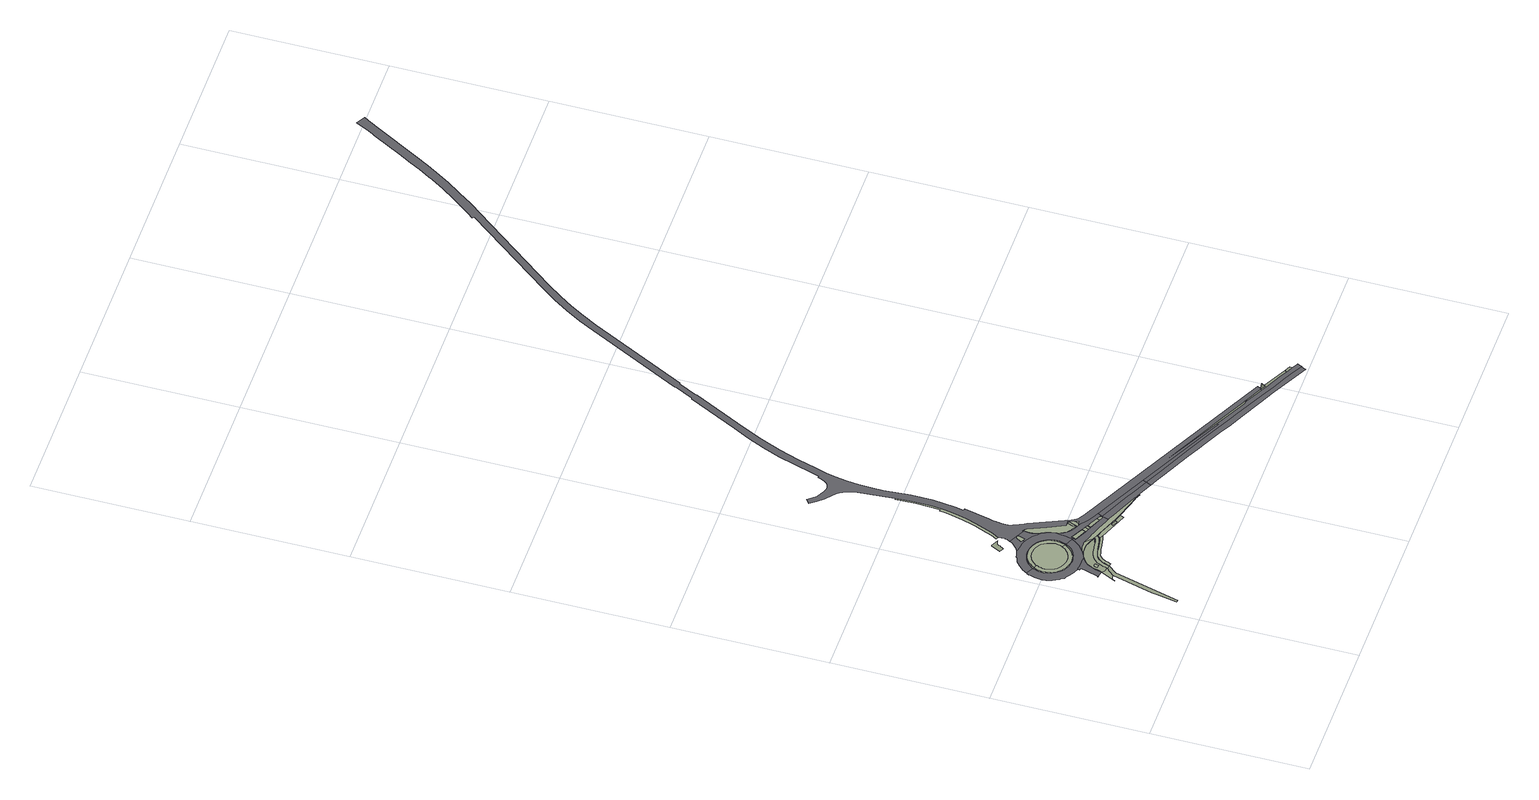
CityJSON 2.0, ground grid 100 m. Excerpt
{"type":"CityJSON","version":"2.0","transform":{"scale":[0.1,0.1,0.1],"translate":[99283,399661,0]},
"CityObjects":{
"road1":{"type":"Road","geometry":[{"type":"MultiSurface","lod":"3","boundaries":[[[0,1,2,3,4,5,6,7,8]]],"semantics":{"surfaces":[{"type":"AuxiliaryTrafficArea","function":"WGD Fietspad (v)","administrator":"Halderberge (G)"}],"values":[0]}}]},
"road2":{"type":"Road","geometry":[{"type":"MultiSurface","lod":"3","boundaries":[[[5,9,10,11,12,13,14,15,16,17,18,19,20,21,22,23,6]]],"semantics":{"surfaces":[{"type":"AuxiliaryTrafficArea","function":"WGD Inrit (v)","administrator":"Halderberge (G)"}],"values":[0]}}]},
"road3":{"type":"Road","geometry":[{"type":"MultiSurface","lod":"3","boundaries":[[[24,25,26,27,28,29,30,31,32,33,34,35,36,37,38,39,40,41,42,43,44,45,46,47,48,49,50,51,52,53,54,55]]],"semantics":{"surfaces":[{"type":"TrafficArea","roadType":"Roundabout","function":"Rijstrook, Rijbaan Lokale weg (v)","administrator":"Noord-Brabant (P)"}],"values":[0]}}]},
"road4":{"type":"Road","geometry":[{"type":"MultiSurface","lod":"3","boundaries":[[[56,57,58,59]]],"semantics":{"surfaces":[{"type":"AuxiliaryTrafficArea","function":"Bordes, Tussenberm, Berm (v)","administrator":"Noord-Brabant (P)"}],"values":[0]}}]},
"road5":{"type":"Road","geometry":[{"type":"MultiSurface","lod":"3","boundaries":[[[60,61,62,63,64,65,66,67,68,69,70,71,72,73,74,75,76,77,78,79,80,81,82,83,84,85,86,87,88,89,90,91,92,93,94,95,96,97,98,99,100,101,102,103,104,105,106,107,108,109,55,54,53,52,51,50,49,48,110,111,112,113,114,115,116,117,118,119,120,121,122,123,124,125,126,127,128,129,130,131,132,133,134,135,136]]],"semantics":{"surfaces":[{"type":"TrafficArea","roadType":"Roundabout","function":"Rijstrook, Rijbaan Regionale weg (v)","administrator":"Noord-Brabant (P)"}],"values":[0]}}]},
"road6":{"type":"Road","geometry":[{"type":"MultiSurface","lod":"3","boundaries":[[[137,138,139,140,141,142,143,144,145,146,147,148,149,150,151,152,153,154,155,156,157,158,159,160,161,162,94,93,92,91,90,89,88,87,86,85,84,83,82,81,80,79,78,77,76,75,74,73,72,71,70,69,68,67,66,65,64,63,62,61,60,136,163]]],"semantics":{"surfaces":[{"type":"AuxiliaryTrafficArea","function":"Band, Rijbaan Regionale weg (v)","administrator":"Noord-Brabant (P)"}],"values":[0]}}]},
"road7":{"type":"Road","geometry":[{"type":"MultiSurface","lod":"3","boundaries":[[[164,165,166,167,168,169,170,171,172,173,174,175,176,177,178,179,180,181,182,183,184,185,186,187,188,189,190,191,192,193,162,161,160,159,158,157,156,155,154,153,152,151,150,149,148,147,146,145,144,143,142,141,140,139,138,137,163,194,195]]],"semantics":{"surfaces":[{"type":"AuxiliaryTrafficArea","function":"Rammelstrook, Rijbaan Regionale weg (v)","administrator":"Noord-Brabant (P)"}],"values":[0]}}]},
"road8":{"type":"Road","geometry":[{"type":"MultiSurface","lod":"3","boundaries":[[[192,191,190,189,188,187,186,185,184,183,182,181,180,179,178,177,176,175,174,173,172,171,170,169,168,167,166,165,164,195,194,196,197,198,199,200,201,202,203,204,205,206,207,208,209,210,211,212,213,214,215,216,217,218,219,220,221,222,223,224,193]]],"semantics":{"surfaces":[{"type":"AuxiliaryTrafficArea","function":"Band, Middenberm, Berm (v)","administrator":"Noord-Brabant (P)"}],"values":[0]}}]},
"road9":{"type":"Road","geometry":[{"type":"MultiSurface","lod":"3","boundaries":[[[225,226,227,228,229,230,231,232,233,234,235,236,237,238,239,240,241,242,243,244,245,246,247,248,249,250,251,252,253,254,255,256,257,258,259,260,261,262,263,264,265,266,267,268,269,270,271,272,273,274,275,276,277,278,279,280]]],"semantics":{"surfaces":[{"type":"AuxiliaryTrafficArea","function":"Gras- en Kruidachtigen, Middenberm, Berm (v)","administrator":"Noord-Brabant (P)"}],"values":[0]}}]},
"road10":{"type":"Road","geometry":[{"type":"MultiSurface","lod":"3","boundaries":[[[281,282,283,284,285,286,287,288,289,290,291,292,293,294,295,6,23,22,21,20,19,296,297,298,299,300,301,302,303,304,305,306,307,308,309,310,311,312,313,314,315,316,317,318,319,320,321,322,323,324,325,326,327,328,329,330,331,332,333]]],"semantics":{"surfaces":[{"type":"AuxiliaryTrafficArea","function":"Zichthoek, Tussenberm, Berm (v)","administrator":"Noord-Brabant (P)"}],"values":[0]}}]},
"road11":{"type":"Road","geometry":[{"type":"MultiSurface","lod":"3","boundaries":[[[224,223,222,221,220,219,218,217,216,215,214,213,212,211,210,209,208,207,206,205,204,203,202,201,200,199,198,197,196,194,163,334,335,336,337,338,339,340,341,342,343,344,345,346,347,348,349,350,351,352,353,354,355,356,357,358,162,193]]],"semantics":{"surfaces":[{"type":"AuxiliaryTrafficArea","function":"Rammelstrook, Rijbaan Regionale weg (v)","administrator":"Noord-Brabant (P)"}],"values":[0]}}]},
"road12":{"type":"Road","geometry":[{"type":"MultiSurface","lod":"3","boundaries":[[[358,357,356,355,354,353,352,351,350,349,348,347,346,345,344,343,342,341,340,339,338,337,336,335,334,163,136,359,360,361,362,363,364,365,366,367,368,369,370,371,372,373,374,375,376,377,378,379,380,381,382,383,384,385,386,387,94,162]]],"semantics":{"surfaces":[{"type":"AuxiliaryTrafficArea","function":"Band, Rijbaan Regionale weg (v)","administrator":"Noord-Brabant (P)"}],"values":[0]}}]},
"road13":{"type":"Road","geometry":[{"type":"MultiSurface","lod":"3","boundaries":[[[332,331,330,329,328,327,326,325,324,323,322,321,320,319,318,317,316,315,314,313,312,311,310,309,308,307,306,305,304,303,302,301,300,299,298,297,296,19,35,34,33,32,31,30,29,28,27,26,25,24,55,109,108,107,106,105,388,389,390,391,392,393,394,395,396,397,398,399,400,401,402,403,404,405,406,407,408,409,410,333]]],"semantics":{"surfaces":[{"type":"AuxiliaryTrafficArea","function":"Band, Buitenberm, Berm (v)","administrator":"Noord-Brabant (P)"}],"values":[0]}}]},
"road14":{"type":"Road","geometry":[{"type":"MultiSurface","lod":"3","boundaries":[[[411,412,413,414,415,416,417,418,419,420,421,422,423,95,94,387,386,385,384,383,382,381,380,379,378,377,376,375,374,373,372,371,370,369,368,367,366,365,364,363,362,361,360,359,136,135,424,425,426,427,428,429,430,431,432,433,434,435,436,437,438,439,440,441,442,443,444,445,446,447,448,449,450,451,452,453,454]]],"semantics":{"surfaces":[{"type":"TrafficArea","roadType":"Roundabout","function":"Rijstrook, Rijbaan Regionale weg (v)","administrator":"Noord-Brabant (P)"}],"values":[0]}}]},
"road15":{"type":"Road","geometry":[{"type":"MultiSurface","lod":"3","boundaries":[[[455,456,457,458,459,460,461,462,463,464,465,466,467,468,469,470,471,472,473,7,474,475,476,477,478,479,480,481,482,483,484,485,486,487,488,489,490,491,492]]],"semantics":{"surfaces":[{"type":"AuxiliaryTrafficArea","function":"Band, Voetpad (v)","administrator":"Noord-Brabant (P)"}],"values":[0]}}]},
"road16":{"type":"Road","geometry":[{"type":"MultiSurface","lod":"3","boundaries":[[[493,494,495,496,489,488,487,486,485,484,483,482,481,480,479,478,477,476,475,474,7,6,295,294,293,292,291,290,289,288,287,286,285,284,283,282,281,333,410,409,408,407,406,405,404,497]]],"semantics":{"surfaces":[{"type":"AuxiliaryTrafficArea","function":"Fietsstrook, Fietspad (v)","administrator":"Noord-Brabant (P)"}],"values":[0]}}]},
"road17":{"type":"Road","geometry":[{"type":"MultiSurface","lod":"3","boundaries":[[[498,499,500,501,502,503,504,505,506,507,508,509,510,511,473,472,471,470,469,468,467,466,465,464,463,462,461,460,459,458,457,456,455,492,491,490,512,513]]],"semantics":{"surfaces":[{"type":"AuxiliaryTrafficArea","function":"Voetstrook, Voetpad (v)","administrator":"Noord-Brabant (P)"}],"values":[0]}}]},
"road18":{"type":"Road","geometry":[{"type":"MultiSurface","lod":"3","boundaries":[[[514,515,516,517,518,519,520,403,402,401,400,399,398,397,396,395,394,393,392,391,390,389,388,105,104,103,102,101,521,522,523,524,525,526,527]]],"semantics":{"surfaces":[{"type":"AuxiliaryTrafficArea","function":"Rammelstrook, Rijbaan Regionale weg (v)","administrator":"Noord-Brabant (P)"}],"values":[0]}}]},
"road19":{"type":"Road","geometry":[{"type":"MultiSurface","lod":"3","boundaries":[[[528,529,530,531,532,533,534,535,536,537,538,539,540,541]]],"semantics":{"surfaces":[{"type":"AuxiliaryTrafficArea","function":"WGD Fietspad (v)","administrator":"Halderberge (G)"}],"values":[0]}}]},
"road20":{"type":"Road","geometry":[{"type":"MultiSurface","lod":"3","boundaries":[[[542,543,544,545,546,547,548,549,550,551,552,446,445,444,443,442,441,440,439,553,554,555,556,557,558,559,560,561,562,563,564]]],"semantics":{"surfaces":[{"type":"TrafficArea","roadType":"Roundabout","function":"Rijstrook, Rijbaan Lokale weg (v)","administrator":"Noord-Brabant (P)"}],"values":[0]}}]},
"road21":{"type":"Road","geometry":[{"type":"MultiSurface","lod":"3","boundaries":[[[565,566,567,568,569,550,549,548,547,546,545,544,543,542,564,563]]],"semantics":{"surfaces":[{"type":"AuxiliaryTrafficArea","function":"Band, Verkeerseiland (v)","administrator":"Noord-Brabant (P)"}],"values":[0]}}]},
"road22":{"type":"Road","geometry":[{"type":"MultiSurface","lod":"3","boundaries":[[[570,571,572,573,574,575,576,577,578,579,580,581,582,583,584,585]]],"semantics":{"surfaces":[{"type":"AuxiliaryTrafficArea","function":"Vluchtheuvel, Verkeerseiland (v)","administrator":"Noord-Brabant (P)"}],"values":[0]}}]},
"road23":{"type":"Road","geometry":[{"type":"MultiSurface","lod":"3","boundaries":[[[586,587,588,589,590,591,454,453,452,451,450,449,448,447,446,552,551,550,569,568,567,566,565,563,592,593,594]]],"semantics":{"surfaces":[{"type":"TrafficArea","roadType":"Roundabout","function":"Rijstrook, Rijbaan Lokale weg (v)","administrator":"Noord-Brabant (P)"}],"values":[0]}}]},
"road24":{"type":"Road","geometry":[{"type":"MultiSurface","lod":"3","boundaries":[[[595,596,597,598]]],"semantics":{"surfaces":[{"type":"AuxiliaryTrafficArea","function":"Vluchtheuvel, Verkeerseiland (v)","administrator":"Noord-Brabant (P)"}],"values":[0]}}]},
"road25":{"type":"Road","geometry":[{"type":"MultiSurface","lod":"3","boundaries":[[[599,600,601,602,603]]],"semantics":{"surfaces":[{"type":"AuxiliaryTrafficArea","function":"Band, Verkeerseiland (v)","administrator":"Noord-Brabant (P)"}],"values":[0]}}]},
"road26":{"type":"Road","geometry":[{"type":"MultiSurface","lod":"3","boundaries":[[[604,605,606,607,608,609,610,611,612,613,614,615,616,617,618,527,526,525,524,523,522,521,101,100,99,98,97,96,95,619,620,601,600,599,621,622,623]]],"semantics":{"surfaces":[{"type":"TrafficArea","roadType":"Roundabout","function":"Rijstrook, Rijbaan Regionale weg (v)","administrator":"Noord-Brabant (P)"}],"values":[0]}}]},
"road27":{"type":"Road","geometry":[{"type":"MultiSurface","lod":"3","boundaries":[[[622,621,599,603,624]]],"semantics":{"surfaces":[{"type":"AuxiliaryTrafficArea","function":"Fietsstrook, Doorsteek, Fietspad (v)","administrator":"Noord-Brabant (P)"}],"values":[0]}}]},
"road28":{"type":"Road","geometry":[{"type":"MultiSurface","lod":"3","boundaries":[[[625,626,627,628,629,630,631,632,633,634,635,636,637,638,639,640,641,642,643,644,645,646,647,648,649,650,651,652,653,654,655,656,657,658,659,660,661,662,663,664,665,666,667,668,417,416,415,414,413,412,411,454,591,590,589,588,587,586,594,669]]],"semantics":{"surfaces":[{"type":"AuxiliaryTrafficArea","function":"Band, Tussenberm, Berm (v)","administrator":"Noord-Brabant (P)"}],"values":[0]}}]},
"road29":{"type":"Road","geometry":[{"type":"MultiSurface","lod":"3","boundaries":[[[670,669,594,671,672,673,674,675,676,677,678]]],"semantics":{"surfaces":[{"type":"AuxiliaryTrafficArea","function":"BTD Groenvoorziening (v)"}],"values":[0]}}]},
"road30":{"type":"Road","geometry":[{"type":"MultiSurface","lod":"3","boundaries":[[[679,680,681,682,683,684,685,686,687,688,657,656,655,654,653,652,651,650,649,648,647,646,645,644,643,642,641,640,639,638,637,636,635,634,633,632,631,630,629,628,627,626,625,669,670]]],"semantics":{"surfaces":[{"type":"AuxiliaryTrafficArea","function":"Zichthoek, Tussenberm, Berm (v)","administrator":"Noord-Brabant (P)"}],"values":[0]}}]},
"road31":{"type":"Road","geometry":[{"type":"MultiSurface","lod":"3","boundaries":[[[623,622,624,689]]],"semantics":{"surfaces":[{"type":"AuxiliaryTrafficArea","function":"Voetstrook, Doorsteek, Voetpad (v)","administrator":"Noord-Brabant (P)"}],"values":[0]}}]},
"road32":{"type":"Road","geometry":[{"type":"MultiSurface","lod":"3","boundaries":[[[690,691,692,693,694,695,696,697,698,699,700,701,702,703,704,512,490]]],"semantics":{"surfaces":[{"type":"AuxiliaryTrafficArea","function":"Voetstrook, Busperron, Voetpad (v)","administrator":"Noord-Brabant (P)"}],"values":[0]}}]},
"road33":{"type":"Road","geometry":[{"type":"MultiSurface","lod":"3","boundaries":[[[705,706,707,708,709,710,711,712,713,714,715,716,717,718,719,720,721,722,723,724,725,726,727,728,729,730,731,732,733,734,735,736,737,738,739]]],"semantics":{"surfaces":[{"type":"AuxiliaryTrafficArea","function":"XXX Middeneiland OWG (v)","administrator":"Halderberge (G)"}],"values":[0]}}]},
"road34":{"type":"Road","geometry":[{"type":"MultiSurface","lod":"3","boundaries":[[[740,741,742,743,744,745,746,747,689,624,603,602,601,620,619,95,423,422,421,420,419,418,417,668,667,666,665,664,663,662,661,660,748,749]]],"semantics":{"surfaces":[{"type":"TrafficArea","roadType":"Roundabout","function":"Rijstrook, Rijbaan Regionale weg (v)","administrator":"Noord-Brabant (P)"}],"values":[0]}}]},
"road35":{"type":"Road","geometry":[{"type":"MultiSurface","lod":"3","boundaries":[[[750,751,752,753,754,755,756,757,758,759,760,761,762,763,682,681,680,679,670,678]]],"semantics":{"surfaces":[{"type":"AuxiliaryTrafficArea","function":"OTD Open verharding (v)","administrator":"Halderberge (G)"}],"values":[0]}}]},
"road36":{"type":"Road","geometry":[{"type":"MultiSurface","lod":"3","boundaries":[[[659,658,657,688,687,686,685,684,683,682,763,764,765,766,767]]],"semantics":{"surfaces":[{"type":"AuxiliaryTrafficArea","function":"Voetstrook, Doorsteek, Voetpad (v)","administrator":"Noord-Brabant (P)"}],"values":[0]}}]},
"road37":{"type":"Road","geometry":[{"type":"MultiSurface","lod":"3","boundaries":[[[767,768,762,761,760,759,769,770,771,748,660,659]]],"semantics":{"surfaces":[{"type":"AuxiliaryTrafficArea","function":"Fietsstrook, Doorsteek, Fietspad (v)","administrator":"Noord-Brabant (P)"}],"values":[0]}}]},
"road38":{"type":"Road","geometry":[{"type":"MultiSurface","lod":"3","boundaries":[[[772,773,774,775]]],"semantics":{"surfaces":[{"type":"AuxiliaryTrafficArea","function":"XXX Abri, inrichtend (v)"}],"values":[0]}}]},
"road39":{"type":"Road","geometry":[{"type":"MultiSurface","lod":"3","boundaries":[[[772,773,774,775]]],"semantics":{"surfaces":[{"type":"AuxiliaryTrafficArea","function":"Voetstrook, Busperron, Voetpad (v)","administrator":"Noord-Brabant (P)"}],"values":[0]}}]},
"road40":{"type":"Road","geometry":[{"type":"MultiSurface","lod":"3","boundaries":[[[768,767,766,765,764,763,762]]],"semantics":{"surfaces":[{"type":"AuxiliaryTrafficArea","function":"Band, Tussenberm, Berm (v)","administrator":"Noord-Brabant (P)"}],"values":[0]}}]},
"road41":{"type":"Road","geometry":[{"type":"MultiSurface","lod":"3","boundaries":[[[771,776,777,778,749,748]]],"semantics":{"surfaces":[{"type":"AuxiliaryTrafficArea","function":"Voetstrook, Doorsteek, Voetpad (v)","administrator":"Noord-Brabant (P)"}],"values":[0]}}]},
"road42":{"type":"Road","geometry":[{"type":"MultiSurface","lod":"3","boundaries":[[[747,746,745,744,607,606,605,604,623,689]]],"semantics":{"surfaces":[{"type":"AuxiliaryTrafficArea","function":"Band, Verkeerseiland (v)","administrator":"Noord-Brabant (P)"}],"values":[0]}}]},
"road43":{"type":"Road","geometry":[{"type":"MultiSurface","lod":"3","boundaries":[[[779,780,781,782,783,784,785,786,787,788]]],"semantics":{"surfaces":[{"type":"AuxiliaryTrafficArea","function":"Vluchtheuvel, Verkeerseiland (v)","administrator":"Noord-Brabant (P)"}],"values":[0]}}]},
"road44":{"type":"Road","geometry":[{"type":"MultiSurface","lod":"3","boundaries":[[[618,617,616,615,614,613,612,611,610,609,789,790,791,792,793,794,795,796,797,798,799,497,404,403,520,519,518,517,516,515,514,527]]],"semantics":{"surfaces":[{"type":"AuxiliaryTrafficArea","function":"Haltekom, Rijbaan Regionale weg (v)","administrator":"Noord-Brabant (P)"}],"values":[0]}}]},
"road45":{"type":"Road","geometry":[{"type":"MultiSurface","lod":"3","boundaries":[[[800,801,802,741,740,749,778,803,804]]],"semantics":{"surfaces":[{"type":"AuxiliaryTrafficArea","function":"Band, Tussenberm, Berm (v)","administrator":"Noord-Brabant (P)"}],"values":[0]}}]},
"road46":{"type":"Road","geometry":[{"type":"MultiSurface","lod":"3","boundaries":[[[799,798,797,796,795,794,793,805,806,807,808,809,810,811,812,813,814,815,702,701,700,699,698,697,696,695,694,693,692,691,690,490,489,496,495,494,493,497]]],"semantics":{"surfaces":[{"type":"AuxiliaryTrafficArea","function":"Band, Busperron, Voetpad (v)","administrator":"Noord-Brabant (P)"}],"values":[0]}}]},
"road47":{"type":"Road","geometry":[{"type":"MultiSurface","lod":"3","boundaries":[[[816,817,818,819,820,821,822,823,824,825,826,827,828,829,830,831,832,833,834,835,836,837,838,839,840]]],"semantics":{"surfaces":[{"type":"AuxiliaryTrafficArea","function":"WGD Voetpad (v)","administrator":"Halderberge (G)"}],"values":[0]}}]},
"road48":{"type":"Road","geometry":[{"type":"MultiSurface","lod":"3","boundaries":[[[841,842,843,844,845,846,847,848,849,850,851,852,792,791,790,789,609,608,607,744]]],"semantics":{"surfaces":[{"type":"TrafficArea","roadType":"Lane","function":"Rijstrook, Rijbaan Regionale weg (v)","administrator":"Noord-Brabant (P)"}],"values":[0]}}]},
"road49":{"type":"Road","geometry":[{"type":"MultiSurface","lod":"3","boundaries":[[[853,854,855,856,857,858,859,860,846,845,844,843,842,841,744,743,742,741,802]]],"semantics":{"surfaces":[{"type":"TrafficArea","roadType":"Lane","function":"Rijstrook, Rijbaan Regionale weg (v)","administrator":"Noord-Brabant (P)"}],"values":[0]}}]},
"road50":{"type":"Road","geometry":[{"type":"MultiSurface","lod":"3","boundaries":[[[861,862,863,864,865,866,867,868,869,870,871,872,873,874,875,876,877,878,879,880,858,857,856,855,854,853,802,801,800,804,881]]],"semantics":{"surfaces":[{"type":"AuxiliaryTrafficArea","function":"Zichthoek, Tussenberm, Berm (v)","administrator":"Noord-Brabant (P)"}],"values":[0]}}]},
"road51":{"type":"Road","geometry":[{"type":"MultiSurface","lod":"3","boundaries":[[[882,883,884,885,886,872,871,870,869,868,867,866,865,864,863,862,861,881,804,803,778,777,776]]],"semantics":{"surfaces":[{"type":"AuxiliaryTrafficArea","function":"BTD Groenvoorziening (v)"}],"values":[0]}}]},
"road52":{"type":"Road","geometry":[{"type":"MultiSurface","lod":"3","boundaries":[[[887,888,889,890,891,892,893,894,895,896,897,898,899,900,901,902,903,904,905,906,907,908,909,910,911,912,849,848,847,846]]],"semantics":{"surfaces":[{"type":"TrafficArea","roadType":"Lane","function":"Rijstrook, Rijbaan Regionale weg (v)","administrator":"Noord-Brabant (P)"}],"values":[0]}}]},
"road53":{"type":"Road","geometry":[{"type":"MultiSurface","lod":"3","boundaries":[[[880,879,878,877,876,875,874,873,913,914,915,916,917,918,919,920,921,922,923,924,897,896,895,894,893,892,891,890,889,888,887,846,860,859,858]]],"semantics":{"surfaces":[{"type":"TrafficArea","roadType":"Lane","function":"Rijstrook, Rijbaan Regionale weg (v)","administrator":"Noord-Brabant (P)"}],"values":[0]}}]},
"road54":{"type":"Road","geometry":[{"type":"MultiSurface","lod":"3","boundaries":[[[913,873,872,925]]],"semantics":{"surfaces":[{"type":"AuxiliaryTrafficArea","function":"Goot, Rijbaan Regionale weg (v)","administrator":"Noord-Brabant (P)"}],"values":[0]}}]},
"road55":{"type":"Road","geometry":[{"type":"MultiSurface","lod":"3","boundaries":[[[926,915,914,913,925]]],"semantics":{"surfaces":[{"type":"AuxiliaryTrafficArea","function":"Rijstrook, Parallelweg, Rijbaan Lokale weg (v)","administrator":"Noord-Brabant (P)"}],"values":[0]}}]},
"road56":{"type":"Road","geometry":[{"type":"MultiSurface","lod":"3","boundaries":[[[927,928,926,929,930,931,932]]],"semantics":{"surfaces":[{"type":"AuxiliaryTrafficArea","function":"BTD Groenvoorziening (v)"}],"values":[0]}}]},
"road57":{"type":"Road","geometry":[{"type":"MultiSurface","lod":"3","boundaries":[[[933,934,918,917,916,915,926,928,927]]],"semantics":{"surfaces":[{"type":"AuxiliaryTrafficArea","function":"Zichthoek, Tussenberm, Berm (v)","administrator":"Noord-Brabant (P)"}],"values":[0]}}]},
"road58":{"type":"Road","geometry":[{"type":"MultiSurface","lod":"3","boundaries":[[[935,920,919,918,934]]],"semantics":{"surfaces":[{"type":"AuxiliaryTrafficArea","function":"Rijstrook, Inrit (v)","administrator":"Noord-Brabant (P)"}],"values":[0]}}]},
"road59":{"type":"Road","geometry":[{"type":"MultiSurface","lod":"3","boundaries":[[[936,937,938,939,940,941,942,943,944,945,946,947,948,949,950,951,952,953,954,955,956,957,958,959,960,961,962,963,964,965,966,967,968,969,970,971,972,973,931,930,929,926,925,872,886,885,884,883,882,776,771,770,769,759,758,757,756,755,754,753,752,751,750,678,677,676,675,674,673,672,671,594,593,592,563,562,561,560,559,974,975,976,977,978,979,821,820,819,818,817,816,840,839,838,837,836,835,980,981,982,983,984,985,986,987,988,989,990,991,992,993,994,995,996,997,998,999,1000,1001,1002,1003,1004,1005,1006,1007,1008,1009,1010,1011,1012,1013,1014,1015,1016,1017,1018,1019,1020,1021,1022,1023,1024,1025,1026,1027,1028,1029,1030,1031,1032,1033,1034,1035,1036,1037,1038,1039,1040,1041,1042,1043,1044,1045,1046,1047,1048,1049,1050,1051,1052,1053,1054,1055,1056,1057,1058,1059,1060,1061,1062,1063,1064,1065,1066,1067,1068,1069,1070,1071,1072,1073,1074,1075,1076,1077,1078,1079,1080,1081,1082,1083,1084,1085,1086,1087,1088,1089,1090,1091,1092,1093,1094,1095,1096,1097,1098,1099,1100,1101,1102,1103,1104,1105,1106,1107,1108,1109,1110,1111,1112,1113,1114,1115,1116,1117,1118,1119,1120,1121]]],"semantics":{"surfaces":[{"type":"TrafficArea","roadType":"Lane","function":"WGD Rijbaan - Lokale weg (v)"}],"values":[0]}}]}
},
"vertices":[
[119,172,0],[105,175,0],[106,177,0],[133,308,0],[137,338,0],[208,604,0],[221,646,31],[245,642,30],[232,597,0],
[203,605,0],[198,606,0],[192,606,0],[187,605,0],[182,602,0],[178,600,0],[174,596,0],[170,592,0],[168,587,0],[166,582,0],[182,670,34],[183,669,34],[186,663,33],[192,656,33],[200,651,32],
[246,797,38],[239,793,38],[232,788,38],[225,781,37],[222,777,37],[213,767,37],[208,759,37],[205,753,36],[202,747,36],[195,730,35],[188,706,34],[180,671,34],[178,671,34],[140,676,35],[132,677,35],[132,678,35],[135,677,35],[140,679,35],[142,683,35],[146,699,35],[156,736,36],[162,762,37],[171,795,38],[156,799,38],[159,811,38],[167,809,38],[177,807,38],[181,807,38],[204,806,38],[222,806,38],[237,808,38],[253,802,38],
[214,732,35],[235,726,35],[228,701,35],[208,705,35],
[82,1061,39],[78,1051,39],[74,1040,39],[71,1027,39],[69,1013,39],[68,995,39],[70,978,39],[74,961,39],[79,947,39],[85,935,39],[91,924,39],[99,913,39],[110,901,39],[121,891,39],[129,884,39],[139,879,39],[151,872,39],[164,867,39],[178,864,39],[191,861,39],[201,860,39],[211,860,39],[224,861,39],[236,862,39],[245,865,39],[257,868,39],[269,873,39],[280,879,39],[290,885,39],[299,892,39],[306,899,39],[316,909,39],[324,920,39],[332,933,39],[335,939,39],[385,916,38],[383,911,38],[376,899,38],[361,876,38],[346,860,38],[323,842,38],[307,828,38],[298,825,38],[287,819,38],[280,816,38],[281,814,38],[274,812,38],[265,808,38],[257,805,38],[254,802,38],[157,812,39],[147,815,38],[141,817,38],[125,824,38],[107,832,38],[91,844,38],[74,858,38],[62,862,38],[54,876,38],[45,888,38],[39,897,38],[32,908,38],[28,918,38],[23,929,38],[18,941,38],[15,952,38],[13,962,38],[11,973,38],[9,986,38],[14,1015,38],[16,1036,38],[21,1055,38],[26,1069,38],[26,1075,38],[32,1087,38],[35,1092,38],[84,1066,39],
[84,1052,40],[79,1039,40],[76,1020,40],[73,1003,40],[74,988,40],[77,972,40],[82,955,40],[88,941,40],[98,924,40],[109,911,40],[122,898,40],[133,890,40],[141,884,40],[157,877,40],[175,871,40],[194,867,40],[214,866,40],[232,868,40],[250,872,40],[268,880,40],[281,887,40],[294,897,40],[304,906,40],[315,918,40],[324,931,40],[329,942,40],[90,1063,40],
[104,1038,41],[101,1026,41],[99,1014,41],[98,1002,41],[98,992,41],[100,983,41],[102,974,41],[105,963,41],[111,950,41],[118,939,41],[125,930,41],[136,919,41],[148,910,41],[157,904,41],[170,898,41],[177,896,41],[188,893,41],[201,891,41],[215,891,41],[226,892,41],[235,894,41],[247,898,40],[260,904,41],[273,913,41],[282,920,41],[289,927,41],[295,933,41],[301,942,40],[306,950,40],[307,953,40],[111,1052,41],[108,1046,41],
[113,1055,41],[118,1064,41],[123,1070,41],[130,1078,41],[140,1087,41],[151,1095,41],[162,1101,41],[173,1105,41],[183,1108,41],[192,1110,41],[201,1111,41],[211,1110,41],[221,1110,41],[233,1108,41],[241,1106,41],[255,1101,41],[266,1095,41],[277,1088,41],[286,1080,41],[292,1073,41],[299,1063,41],[307,1049,41],[313,1032,41],[317,1018,41],[319,1002,41],[318,990,41],[316,978,41],[313,967,41],[310,958,41],
[159,906,42],[145,914,42],[133,924,42],[123,936,42],[115,946,42],[110,956,42],[106,966,42],[103,976,42],[101,984,42],[101,994,42],[100,1005,42],[102,1015,42],[104,1026,42],[106,1034,42],[108,1041,42],[113,1050,42],[117,1059,42],[122,1066,42],[129,1073,42],[137,1081,42],[145,1088,42],[153,1094,42],[162,1099,42],[173,1103,42],[184,1106,42],[196,1108,42],[209,1109,42],[219,1108,42],[231,1106,42],[247,1102,42],[259,1097,42],[273,1089,42],[283,1080,42],[291,1070,42],[299,1058,42],[307,1045,42],[310,1036,42],[315,1019,42],[317,1005,42],[316,994,42],[314,979,42],[311,967,42],[306,955,42],[300,944,42],[293,934,42],[285,926,42],[274,917,42],[264,909,42],[254,904,42],[242,898,42],[231,895,42],[219,893,42],[208,893,42],[195,894,42],[182,897,42],[170,901,42],
[397,779,35],[366,775,34],[357,773,35],[337,771,34],[323,769,34],[305,764,33],[289,756,33],[275,748,33],[262,735,33],[254,726,33],[246,715,32],[244,709,32],[237,693,32],[229,671,32],[227,664,32],[185,681,35],[190,703,36],[195,723,36],[201,738,37],[205,748,37],[208,752,38],[212,760,38],[218,769,38],[224,775,39],[232,783,39],[240,791,39],[250,797,39],[258,802,39],[266,806,39],[281,812,39],[289,815,39],[296,816,39],[303,818,39],[311,820,39],[319,821,38],[327,821,38],[334,822,38],[342,822,38],[350,821,38],[358,821,38],[365,819,38],[373,818,38],[380,815,38],[399,808,38],[426,796,37],[431,794,38],[433,794,38],[433,790,37],[431,789,37],[426,787,37],[418,785,37],[409,783,35],[410,781,35],
[92,1067,40],[99,1079,40],[109,1091,40],[118,1101,40],[130,1110,40],[142,1118,41],[155,1125,40],[172,1131,40],[191,1135,40],[208,1136,40],[226,1135,40],[243,1132,40],[262,1124,40],[278,1116,40],[292,1107,40],[306,1095,40],[315,1085,40],[323,1073,40],[332,1055,40],[340,1033,40],[342,1014,40],[343,993,40],[341,975,40],[337,959,40],[330,944,40],
[87,1072,39],[94,1081,39],[101,1090,39],[108,1099,39],[116,1107,39],[124,1113,39],[131,1118,39],[145,1126,39],[161,1133,39],[178,1138,39],[196,1141,39],[214,1141,39],[229,1140,39],[247,1136,39],[266,1130,39],[282,1122,39],[299,1110,39],[309,1100,39],[317,1091,39],[328,1077,39],[335,1064,39],[341,1049,39],[347,1030,39],[349,1016,39],[349,1000,39],[349,987,39],[347,974,39],[343,959,39],[339,947,39],
[288,817,38],[295,819,38],[303,820,38],[311,821,38],[319,822,38],[326,824,37],[334,824,37],[342,824,37],[350,824,37],[358,823,37],[366,821,37],[373,819,37],[380,817,37],[399,810,36],[427,798,36],[430,797,36],[433,796,36],[434,793,36],[434,790,36],[433,788,36],[432,787,36],[427,786,36],[418,783,35],
[378,1107,38],[385,1094,38],[391,1080,38],[396,1068,38],[400,1056,38],[404,1040,38],[407,1026,38],[404,992,38],[402,977,38],[399,957,38],[394,938,38],[393,933,38],[390,925,38],[39,1099,38],[45,1108,38],[54,1123,38],[67,1137,38],[80,1150,38],[99,1163,38],[110,1174,38],[115,1176,38],[122,1178,38],[137,1184,38],[149,1189,38],[147,1191,38],[160,1194,38],[170,1196,38],[185,1200,38],[194,1203,38],[207,1197,38],[222,1196,38],[240,1194,38],[262,1190,38],[266,1189,38],[276,1186,38],[285,1182,38],[288,1181,38],[295,1177,38],[302,1174,38],[325,1160,38],[340,1148,38],[354,1133,38],[361,1124,38],[374,1116,38],
[408,753,36],[374,747,35],[342,742,34],[325,739,33],[315,737,33],[307,733,33],[305,732,33],[301,730,33],[295,726,33],[289,721,33],[283,716,33],[278,711,33],[273,705,33],[269,699,33],[266,693,33],[262,686,32],[259,677,32],[254,661,32],[247,641,32],[252,661,31],[258,681,31],[263,693,31],[269,703,31],[278,716,32],[290,726,32],[301,733,32],[303,734,32],[318,740,32],[334,744,33],[391,752,34],[420,758,35],[426,759,35],[430,760,35],[437,762,35],[444,766,35],[445,763,37],[437,760,37],[426,757,36],
[463,783,36],[461,782,36],[455,775,35],[450,770,35],[466,784,36],
[439,743,36],[420,738,36],[387,731,36],[354,727,35],[340,724,34],[333,723,33],[314,718,33],[303,710,33],[292,700,33],[287,693,33],[282,685,33],[278,676,33],[272,658,33],[265,638,32],[469,750,36],[456,748,36],
[390,837,37],[396,833,37],[402,828,37],[409,820,37],[414,814,37],[419,807,37],[424,803,37],[317,832,37],[328,835,38],[340,838,38],[353,839,37],[368,840,37],[380,841,37],[383,840,37],
[206,1311,35],[196,1294,35],[191,1286,35],[165,1300,34],[197,1362,33],[198,1362,33],[246,1338,35],[241,1339,35],[232,1338,35],[225,1336,35],[218,1332,35],[213,1326,35],[211,1322,35],[207,1312,35],
[309,1242,37],[306,1241,37],[300,1238,37],[295,1232,37],[290,1227,37],[286,1220,37],[281,1212,37],[275,1200,38],[290,1194,38],[289,1193,38],[286,1184,38],[209,1210,38],[220,1217,37],[231,1226,37],[241,1236,37],[252,1249,36],[262,1265,36],[263,1268,36],[266,1266,36],[296,1251,36],[307,1246,36],[316,1241,37],[312,1243,37],
[319,1238,37],[321,1233,37],[320,1229,37],[312,1208,37],[304,1188,38],
[278,1201,39],[284,1212,39],[290,1222,38],[296,1229,38],[303,1237,38],[307,1240,38],[310,1241,38],[312,1241,38],[314,1240,38],[316,1238,38],[318,1235,38],[319,1234,38],[318,1231,38],[312,1216,38],[308,1205,39],[302,1191,39],
[365,1195,37],[363,1175,37],[364,1158,38],[365,1146,38],[368,1136,38],[372,1122,38],[323,1238,36],[366,1217,36],[369,1215,36],
[405,921,39],[481,883,38],[471,862,38],[395,897,39],
[472,858,37],[391,896,38],[398,910,38],[404,924,38],[484,884,37],
[612,796,37],[616,796,37],[619,796,37],[623,799,37],[619,790,37],[610,761,36],[587,770,36],[526,793,36],[499,804,36],[477,811,36],[456,819,36],[449,821,36],[420,831,37],[403,836,37],[387,840,37],[388,915,38],[397,911,38],[491,850,36],[495,848,36],[513,840,36],
[506,873,37],
[369,1203,38],[367,1192,38],[366,1180,38],[366,1168,38],[366,1159,39],[367,1149,39],[369,1140,39],[372,1131,39],[376,1120,39],[381,1109,39],[386,1097,40],[392,1087,40],[395,1079,40],[399,1070,40],[401,1061,40],[403,1055,40],[405,1048,39],[406,1041,39],[409,1031,39],[411,1019,39],[414,1007,39],[418,999,39],[422,990,39],[426,982,39],[432,973,39],[436,968,38],[439,964,38],[446,957,38],[452,951,38],[458,946,38],[474,937,38],[498,924,37],[503,932,37],[505,935,37],[507,937,36],[500,920,36],[469,936,36],[452,947,36],[440,958,36],[433,967,37],[424,979,37],[419,988,37],[414,1001,37],[410,1012,37],[371,1214,37],
[415,1192,37],[371,1219,32],[374,1223,27],[377,1226,23],[380,1229,18],[384,1231,14],[388,1232,9],[393,1233,5],[397,1233,0],
[437,1143,38],[463,1084,38],[488,1025,38],[506,984,38],[507,982,38],[506,981,38],[492,943,38],[492,941,38],[494,938,38],[496,936,38],
[524,864,36],
[451,768,36],[457,774,36],[463,780,37],[464,782,37],[466,782,36],[467,781,36],[466,776,36],[483,770,36],[485,773,36],[501,767,37],[632,714,37],[655,706,38],[664,702,37],[658,688,37],[654,678,38],
[367,1348,0],[366,1347,0],[365,1346,0],[364,1345,0],[363,1345,0],[362,1345,0],[361,1345,0],[360,1345,0],[359,1346,0],[358,1346,0],[357,1347,0],[357,1348,0],[356,1348,0],[356,1349,0],[358,1383,0],[359,1384,0],[360,1386,0],[361,1387,0],[362,1388,0],[363,1389,0],[365,1389,0],[366,1390,0],[368,1390,0],[369,1390,0],[371,1389,0],[372,1389,0],[374,1388,0],[375,1387,0],[376,1385,0],[376,1384,0],[377,1383,0],[377,1381,0],[377,1379,0],[377,1378,0],[377,1376,0],
[620,855,36],[645,842,36],[644,839,36],[630,814,37],[624,802,37],[624,807,37],[624,812,37],[619,816,37],[522,908,36],[537,900,36],
[402,1233,0],[407,1231,0],[412,1229,0],[416,1226,0],[419,1223,0],[422,1219,0],[425,1214,0],[474,1104,0],[522,995,0],[525,988,36],[525,983,36],[524,979,36],[524,976,36],[522,977,38],
[521,975,38],[521,973,37],[515,960,37],[517,960,36],
[523,973,36],[528,981,36],[541,951,36],[539,945,36],
[606,704,39],[570,718,39],[574,728,38],[610,715,39],
[550,923,36],[547,918,36],[543,911,36],
[525,861,38],[619,813,38],[621,811,38],[622,809,38],[622,804,38],[620,801,38],[618,799,38],[614,799,38],[611,799,38],[517,842,38],
[658,739,36],[735,705,37],[800,675,37],[829,662,37],[827,658,37],[819,660,37],[809,663,37],[742,682,36],[665,705,36],[484,777,35],[476,780,35],
[541,902,37],[651,842,37],[651,839,36],[544,910,36],[543,906,37],
[837,653,38],[860,642,38],[860,640,38],[855,642,39],[846,647,39],[836,651,39],[827,655,39],[818,658,39],[751,677,38],[665,703,37],[664,703,37],
[432,1725,0],[419,1654,0],[400,1584,0],[377,1516,0],[335,1403,0],[306,1353,0],[289,1362,0],[310,1397,0],[327,1435,0],[357,1515,0],[362,1529,0],[384,1599,0],[401,1670,0],[410,1712,0],[416,1754,0],[426,1750,0],[426,1760,0],[432,1905,0],[428,2035,0],[436,2037,0],[441,1985,0],[443,1933,0],[443,1877,0],[442,1822,0],[440,1796,0],
[674,778,37],[755,740,38],[827,705,38],[867,686,38],[949,646,39],[973,635,39],[973,633,39],[960,608,39],[958,604,38],[945,610,38],[874,642,38],[843,656,38],
[700,813,36],[778,771,37],[841,739,37],[904,707,38],[942,688,38],[988,666,38],[987,663,39],[974,636,39],
[688,828,36],[781,780,36],[885,726,36],[907,715,36],[965,686,37],[1099,622,37],[1259,544,37],[1472,438,37],[1631,358,38],[1788,280,38],[1799,275,39],[1801,274,39],[1792,268,40],[1702,312,40],[1593,368,40],[1498,416,40],[1416,457,39],[1325,501,39],[1204,561,39],[1085,620,39],[548,904,37],
[552,928,0],[579,904,0],[608,883,0],[639,865,0],[1806,278,0],
[1098,575,39],[1312,471,40],[1482,387,41],[1625,316,40],[1691,283,40],[1772,241,41],[1872,190,42],[1962,144,42],[2053,98,42],[2120,64,42],[2172,37,42],[2171,35,42],[2158,10,41],[2157,8,41],[2107,34,41],[1921,129,41],[1803,188,40],[1677,251,40],[1568,303,40],[1503,337,40],[1409,383,40],[1328,424,40],[1245,466,39],[1159,508,39],[1069,551,39],[1009,580,39],
[1804,262,40],[1882,222,40],[1913,205,40],[1949,187,41],[2051,135,41],[2100,110,41],[2121,100,41],[2150,85,41],[2178,70,41],[2187,65,41],[2186,64,41],[2173,38,42],
[1808,270,39],
[1919,215,39],
[1959,204,39],[1955,197,38],[1924,219,0],[1951,205,0],[1963,229,0],[1969,225,38],
[2036,163,40],[2116,123,39],
[2152,104,39],
[439,1451,0],[434,1431,0],[432,1422,0],[429,1407,0],[427,1395,0],[426,1389,0],[424,1381,0],[423,1372,0],[423,1367,0],[422,1358,0],[421,1354,0],[421,1347,0],[421,1341,0],[421,1338,0],[421,1334,0],[422,1330,0],[422,1328,0],[423,1325,0],[425,1319,0],[429,1306,0],[431,1300,0],[434,1292,0],[436,1288,0],[441,1278,0],[443,1273,0],[448,1264,0],[453,1255,0],[463,1236,0],[468,1224,0],[499,1153,0],[576,979,0],[579,978,0],[587,963,0],[596,950,0],[608,938,0],[621,929,0],[636,921,0],[1974,249,0],[267,1276,36],[271,1283,36],[274,1292,36],[275,1296,36],[275,1299,36],[276,1301,35],[416,2285,0],[416,2286,0],[411,2309,0],[404,2331,0],[393,2353,0],[380,2372,0],[365,2389,0],[347,2404,0],[307,2439,0],[272,2479,0],[258,2499,0],[245,2519,0],[244,2521,0],[273,2541,0],[285,2522,0],[299,2505,0],[315,2490,0],[339,2474,0],[365,2461,0],[392,2452,0],[404,2453,0],[414,2456,0],[425,2460,0],[434,2467,0],[442,2474,0],[449,2483,0],[454,2493,0],[462,2510,0],[467,2529,0],[480,2526,0],[492,2576,0],[526,2690,0],[565,2803,0],[609,2913,0],[658,3022,0],[711,3128,0],[874,3447,0],[875,3446,0],[876,3446,0],[877,3446,0],[878,3446,0],[879,3446,0],[880,3447,0],[880,3448,0],[881,3448,0],[882,3449,0],[940,3566,0],[940,3567,0],[940,3568,0],[940,3569,0],[940,3570,0],[940,3571,0],[939,3571,0],[939,3572,0],[938,3572,0],[937,3573,0],[1245,4179,0],[1299,4280,0],[1358,4378,0],[1423,4473,0],[1491,4565,0],[1944,5140,0],[1934,5148,0],[1961,5182,0],[1994,5224,0],[2055,5305,0],[2113,5387,0],[2168,5472,0],[2185,5499,0],[2226,5567,0],[2265,5635,0],[2314,5723,0],[2355,5796,0],[2421,5913,0],[2428,5926,0],[2452,5970,0],[2457,5979,0],[2476,6021,0],[2489,6045,0],[2547,6013,0],[2533,5988,0],[2530,5985,0],[2527,5985,0],[2474,5890,0],[2329,5628,0],[2274,5533,0],[2234,5467,0],[2173,5372,0],[2148,5336,0],[2144,5330,0],[2138,5322,0],[2099,5268,0],[2091,5256,0],[2090,5255,0],[2036,5182,0],[1987,5121,0],[1528,4541,0],[1464,4454,0],[1403,4365,0],[1348,4273,0],[1296,4178,0],[978,3553,0],[977,3553,0],[976,3553,0],[975,3554,0],[974,3554,0],[974,3553,0],[973,3553,0],[972,3553,0],[971,3552,0],[971,3551,0],[970,3551,0],[911,3435,0],[910,3434,0],[910,3433,0],[910,3432,0],[910,3431,0],[910,3430,0],[911,3430,0],[911,3429,0],[912,3428,0],[913,3428,0],[914,3427,0],[915,3427,0],[737,3080,0],[676,2950,0],[620,2818,0],[577,2693,0],[538,2568,0],[518,2499,0],[503,2430,0],[491,2360,0],[483,2283,0],[480,2207,0],[480,2130,0],[490,1958,0],[492,1889,0],[490,1820,0],[483,1749,0],[472,1678,0],[462,1619,0],[474,1616,0]
]}
